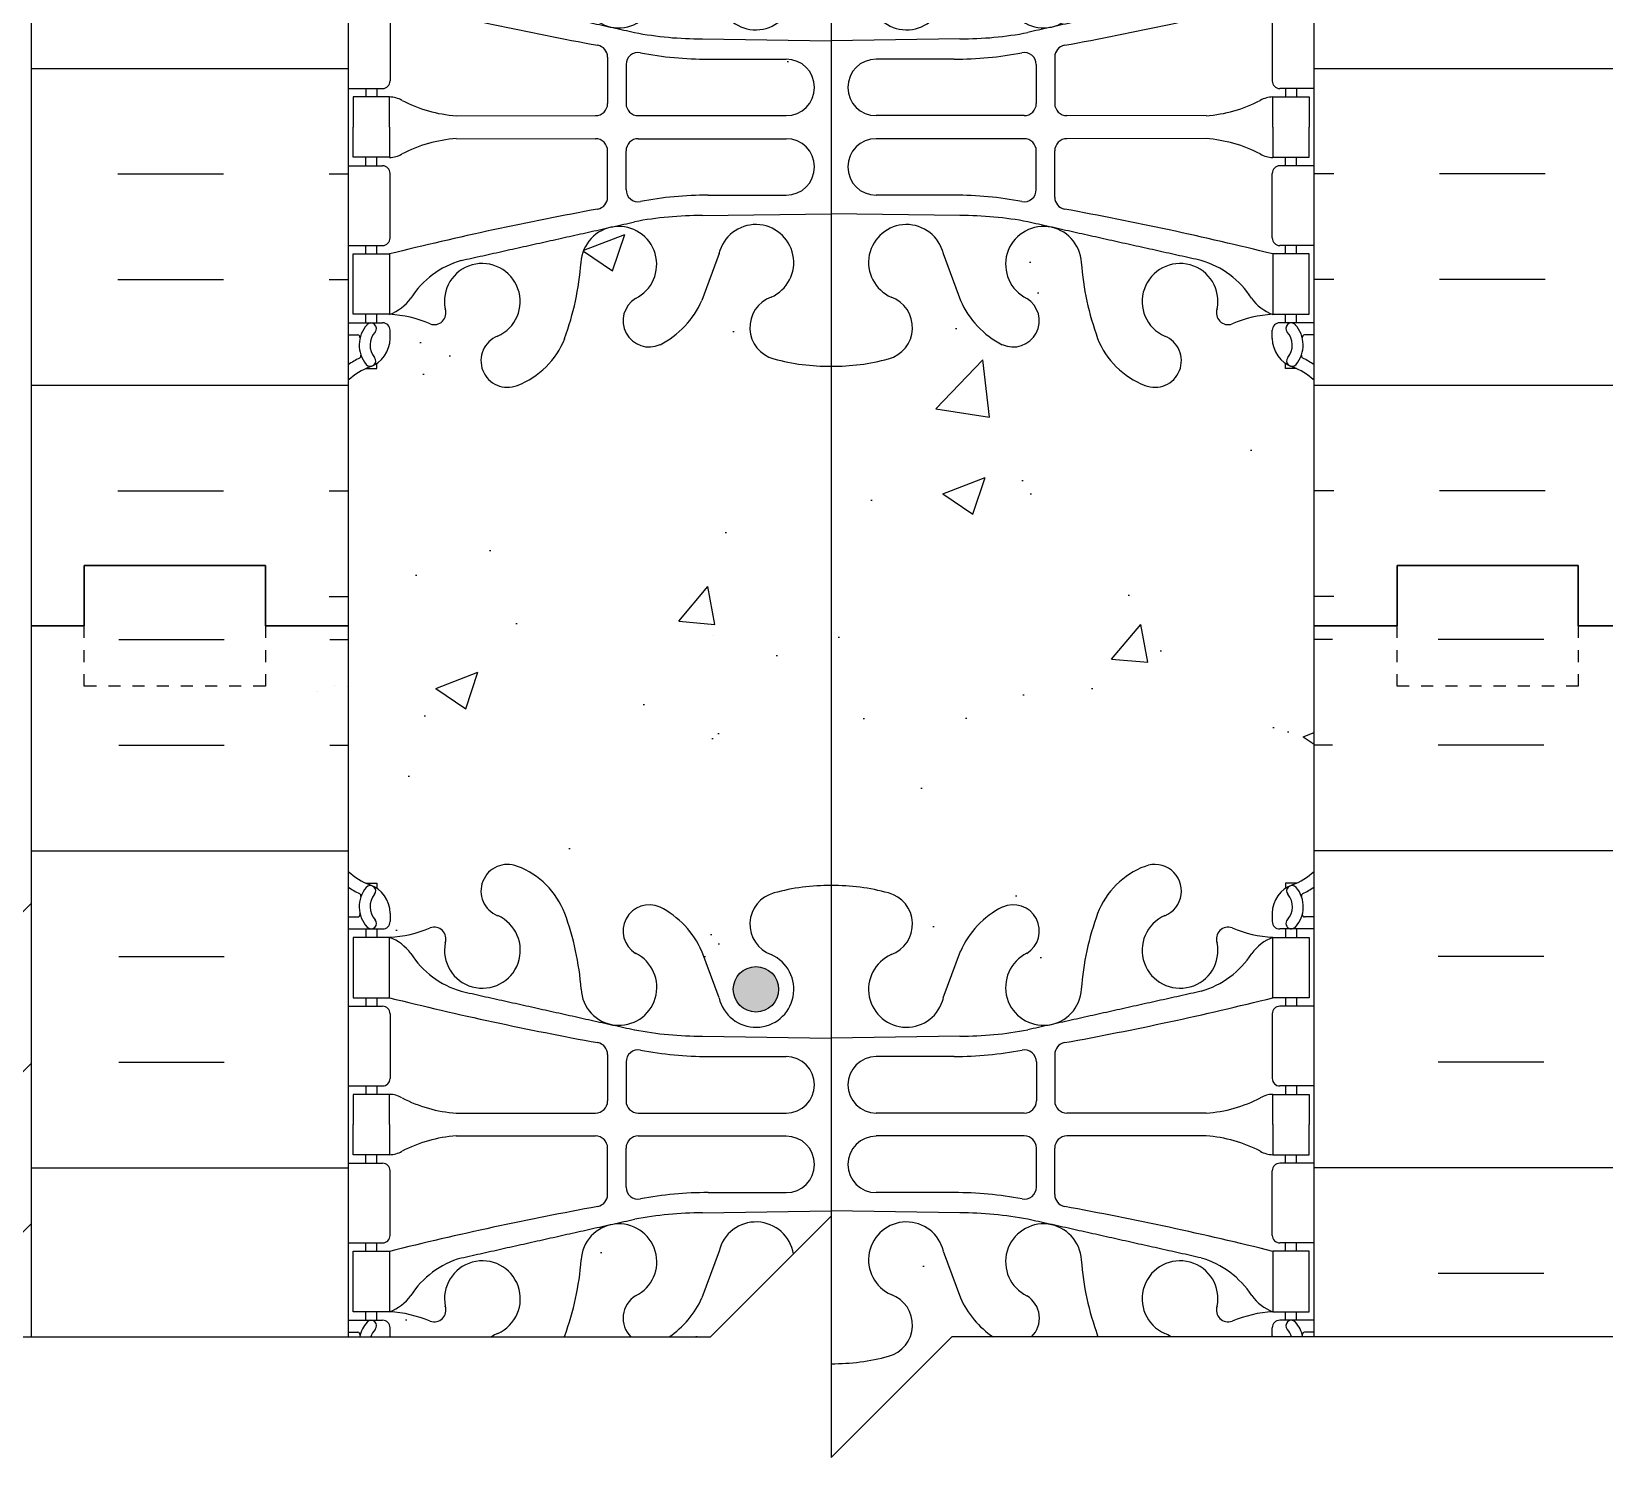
# Model space of a CAD drawing. Header units: inches. Extents: x 170.8 to 224.9, y 117.9 to 187.9.
# Drawn here: x 190.75 to 203.78, y 135.03 to 146.84 of the extents above; entities that cross this region are included whole.
import ezdxf

# ---------------------------------------------------------------- set-up
doc = ezdxf.new("R2010")
doc.units = ezdxf.units.IN
doc.header["$LTSCALE"] = 0.5
doc.header["$MEASUREMENT"] = 0
doc.linetypes.add('DASHED2', pattern=[0.375, 0.25, -0.125])
for name, color, linetype in [('HATCH', 12, 'Continuous'), ('line25', 2, 'Continuous'), ('LINE3', 3, 'Continuous'), ('LINE50', 5, 'Continuous'), ('LINE9', 9, 'Continuous'), ('TBK_LINE65', 3, 'Continuous'), ('Web_Edge', 9, 'Continuous')]:
    doc.layers.add(name, color=color, linetype=linetype)

# ---------------------------------------------------------------- blocks, each defined once
blk = doc.blocks.new('8 web')
at = {"layer": 'Web_Edge'}
for p, q in [((-3.854, 6.868), (-3.764, 6.868)), ((-3.764, 6.868), (-3.764, 6.827)), ((3.854, 6.868), (3.764, 6.868)), ((3.764, 6.868), (3.764, 6.827)), ((-4, 6.589), (-3.922, 6.589)), ((-3.654, 6.619), (-3.654, 6.552)), ((3.654, 6.619), (3.654, 6.552)), ((4, 6.589), (3.922, 6.589)), ((-4, 6.489), (-3.716, 6.489)), ((-3.854, 6.489), (-3.854, 6.419)), ((-3.764, 6.489), (-3.764, 6.419)), ((4, 6.489), (3.716, 6.489)), ((3.764, 6.489), (3.764, 6.419)), ((3.854, 6.489), (3.854, 6.419)), ((-0.929, 5.917), (-1.071, 6.304)), ((0.929, 5.917), (1.071, 6.304)), ((-3.854, 5.919), (-3.854, 5.849)), ((-3.764, 5.919), (-3.764, 5.849)), ((3.764, 5.919), (3.764, 5.849)), ((3.854, 5.919), (3.854, 5.849)), ((-4, 5.849), (-3.716, 5.849)), ((-3.654, 5.787), (-3.654, 5.252)), ((3.654, 5.787), (3.654, 5.252)), ((4, 5.849), (3.716, 5.849)), ((-1.067, 5.601), (0, 5.586)), ((1.067, 5.601), (0, 5.586)), ((-1.852, 5.45), (-1.852, 5.065)), ((-1.699, 5.387), (-1.699, 5.065)), ((-1.019, 5.433), (-0.372, 5.433)), ((1.019, 5.433), (0.372, 5.433)), ((1.699, 5.387), (1.699, 5.065)), ((1.852, 5.45), (1.852, 5.065)), ((-4, 5.189), (-3.716, 5.189)), ((-3.854, 5.189), (-3.854, 5.119)), ((-3.764, 5.189), (-3.764, 5.119)), ((4, 5.189), (3.716, 5.189)), ((3.764, 5.189), (3.764, 5.119)), ((3.854, 5.189), (3.854, 5.119)), ((-3.106, 4.964), (-1.952, 4.965)), ((-1.599, 4.965), (-0.372, 4.965)), ((1.599, 4.965), (0.372, 4.965)), ((3.106, 4.964), (1.952, 4.965)), ((-3.106, 4.775), (-1.952, 4.774)), ((-1.599, 4.774), (-0.372, 4.774)), ((1.599, 4.774), (0.372, 4.774)), ((3.106, 4.775), (1.952, 4.774)), ((-3.854, 4.549), (-3.854, 4.619)), ((-3.764, 4.549), (-3.764, 4.619)), ((-1.852, 4.289), (-1.852, 4.674)), ((-1.699, 4.351), (-1.699, 4.674)), ((1.699, 4.351), (1.699, 4.674)), ((1.852, 4.289), (1.852, 4.674)), ((3.764, 4.549), (3.764, 4.619)), ((3.854, 4.549), (3.854, 4.619)), ((-4, 4.549), (-3.716, 4.549)), ((-3.654, 3.952), (-3.654, 4.487)), ((3.654, 3.952), (3.654, 4.487)), ((4, 4.549), (3.716, 4.549)), ((-1.019, 4.305), (-0.372, 4.305)), ((1.019, 4.305), (0.372, 4.305)), ((-1.067, 4.138), (0, 4.153)), ((1.067, 4.138), (0, 4.153)), ((-4, 3.889), (-3.716, 3.889)), ((-3.854, 3.819), (-3.854, 3.889)), ((-3.764, 3.819), (-3.764, 3.889)), ((-0.929, 3.822), (-1.071, 3.435)), ((0.929, 3.822), (1.071, 3.435)), ((4, 3.889), (3.716, 3.889)), ((3.764, 3.819), (3.764, 3.889)), ((3.854, 3.819), (3.854, 3.889)), ((-3.854, 3.249), (-3.854, 3.319)), ((-3.764, 3.249), (-3.764, 3.319)), ((3.764, 3.249), (3.764, 3.319)), ((3.854, 3.249), (3.854, 3.319)), ((-4, 3.249), (-3.716, 3.249)), ((-4, 3.149), (-3.922, 3.149)), ((-3.654, 3.119), (-3.654, 3.187)), ((3.654, 3.119), (3.654, 3.187)), ((4, 3.249), (3.716, 3.249)), ((4, 3.149), (3.922, 3.149)), ((-3.854, 2.871), (-3.764, 2.871)), ((-3.764, 2.871), (-3.764, 2.912)), ((3.764, 2.871), (3.764, 2.912)), ((3.854, 2.871), (3.764, 2.871)), ((-3.854, -2.871), (-3.764, -2.871)), ((-3.764, -2.871), (-3.764, -2.912)), ((3.854, -2.871), (3.764, -2.871)), ((3.764, -2.871), (3.764, -2.912)), ((-3.654, -3.119), (-3.654, -3.187)), ((3.654, -3.119), (3.654, -3.187)), ((-4, -3.149), (-3.922, -3.149)), ((-4, -3.249), (-3.716, -3.249)), ((-3.854, -3.249), (-3.854, -3.319)), ((-3.764, -3.249), (-3.764, -3.319)), ((4, -3.249), (3.716, -3.249)), ((3.764, -3.249), (3.764, -3.319)), ((3.854, -3.249), (3.854, -3.319)), ((4, -3.149), (3.922, -3.149)), ((-0.929, -3.822), (-1.071, -3.435)), ((0.929, -3.822), (1.071, -3.435)), ((-4, -3.889), (-3.716, -3.889)), ((-3.854, -3.819), (-3.854, -3.889)), ((-3.764, -3.819), (-3.764, -3.889)), ((4, -3.889), (3.716, -3.889)), ((3.764, -3.819), (3.764, -3.889)), ((3.854, -3.819), (3.854, -3.889)), ((-3.654, -3.952), (-3.654, -4.487)), ((3.654, -3.952), (3.654, -4.487)), ((-1.067, -4.138), (0, -4.153)), ((1.067, -4.138), (0, -4.153)), ((-1.852, -4.289), (-1.852, -4.674)), ((1.852, -4.289), (1.852, -4.674)), ((-1.699, -4.351), (-1.699, -4.674)), ((-1.019, -4.305), (-0.372, -4.305)), ((1.019, -4.305), (0.372, -4.305)), ((1.699, -4.351), (1.699, -4.674)), ((-4, -4.549), (-3.716, -4.549)), ((-3.854, -4.549), (-3.854, -4.619)), ((-3.764, -4.549), (-3.764, -4.619)), ((4, -4.549), (3.716, -4.549)), ((3.764, -4.549), (3.764, -4.619)), ((3.854, -4.549), (3.854, -4.619)), ((-3.106, -4.775), (-1.952, -4.774)), ((-1.599, -4.774), (-0.372, -4.774)), ((1.599, -4.774), (0.372, -4.774)), ((3.106, -4.775), (1.952, -4.774)), ((-3.106, -4.964), (-1.952, -4.965)), ((-1.852, -5.45), (-1.852, -5.065)), ((-1.699, -5.387), (-1.699, -5.065)), ((-1.599, -4.965), (-0.372, -4.965)), ((1.599, -4.965), (0.372, -4.965)), ((1.699, -5.387), (1.699, -5.065)), ((1.852, -5.45), (1.852, -5.065)), ((3.106, -4.964), (1.952, -4.965)), ((-4, -5.189), (-3.716, -5.189)), ((-3.854, -5.189), (-3.854, -5.119)), ((-3.764, -5.189), (-3.764, -5.119)), ((4, -5.189), (3.716, -5.189)), ((3.764, -5.189), (3.764, -5.119)), ((3.854, -5.189), (3.854, -5.119)), ((-3.654, -5.787), (-3.654, -5.252)), ((3.654, -5.787), (3.654, -5.252)), ((-1.019, -5.433), (-0.372, -5.433)), ((1.019, -5.433), (0.372, -5.433)), ((-1.067, -5.601), (0, -5.586)), ((1.067, -5.601), (0, -5.586)), ((-4, -5.849), (-3.716, -5.849)), ((-3.854, -5.919), (-3.854, -5.849)), ((-3.764, -5.919), (-3.764, -5.849)), ((4, -5.849), (3.716, -5.849)), ((3.764, -5.919), (3.764, -5.849)), ((3.854, -5.919), (3.854, -5.849)), ((-0.929, -5.917), (-1.071, -6.304)), ((0.929, -5.917), (1.071, -6.304)), ((-4, -6.489), (-3.716, -6.489)), ((-3.854, -6.489), (-3.854, -6.419)), ((-3.764, -6.489), (-3.764, -6.419)), ((4, -6.489), (3.716, -6.489)), ((3.764, -6.489), (3.764, -6.419)), ((3.854, -6.489), (3.854, -6.419)), ((-4, -6.589), (-3.922, -6.589)), ((-3.654, -6.619), (-3.654, -6.552)), ((3.654, -6.619), (3.654, -6.552)), ((4, -6.589), (3.922, -6.589)), ((-3.854, -6.868), (-3.764, -6.868)), ((-3.764, -6.868), (-3.764, -6.827)), ((3.764, -6.868), (3.764, -6.827)), ((3.854, -6.868), (3.764, -6.868))]:
    blk.add_line(p, q, dxfattribs=at)
for points in [[(-3.959, 5.919), (-3.659, 5.919), (-3.659, 6.419), (-3.959, 6.419)], [(3.959, 5.919), (3.659, 5.919), (3.659, 6.419), (3.959, 6.419)], [(-3.959, 3.819), (-3.659, 3.819), (-3.659, 3.319), (-3.959, 3.319)], [(3.959, 3.819), (3.659, 3.819), (3.659, 3.319), (3.959, 3.319)], [(-3.959, -3.819), (-3.659, -3.819), (-3.659, -3.319), (-3.959, -3.319)], [(3.959, -3.819), (3.659, -3.819), (3.659, -3.319), (3.959, -3.319)], [(-3.959, -5.919), (-3.659, -5.919), (-3.659, -6.419), (-3.959, -6.419)], [(3.959, -5.919), (3.659, -5.919), (3.659, -6.419), (3.959, -6.419)]]:
    blk.add_lwpolyline(points, close=True, dxfattribs=at)
for points in [[(-3.659, 4.869), (-3.659, 5.119), (-3.959, 5.119), (-3.959, 4.869)], [(3.659, 4.869), (3.659, 5.119), (3.959, 5.119), (3.959, 4.869)], [(-3.659, 4.869), (-3.659, 4.619), (-3.959, 4.619), (-3.959, 4.869)], [(3.659, 4.869), (3.659, 4.619), (3.959, 4.619), (3.959, 4.869)], [(-3.659, -4.869), (-3.659, -4.619), (-3.959, -4.619), (-3.959, -4.869)], [(3.659, -4.869), (3.659, -4.619), (3.959, -4.619), (3.959, -4.869)], [(-3.659, -4.869), (-3.659, -5.119), (-3.959, -5.119), (-3.959, -4.869)], [(3.659, -4.869), (3.659, -5.119), (3.959, -5.119), (3.959, -4.869)]]:
    blk.add_lwpolyline(points, dxfattribs=at)
for centre, radius, start, end in [((-3.654, 7.327), 0.5, 226.2109, 250.5288), ((-2.681, 6.804), 0.22, 68.1963, 248.1963), ((-2.839, 6.375), 0.677, 21.1239, 69.3197), ((2.839, 6.375), 0.677, 110.6803, 158.8761), ((2.681, 6.804), 0.22, 291.8037, 111.8037), ((3.654, 7.327), 0.5, 289.4712, 313.7891), ((-3.654, 7.327), 0.6, 234.7832, 245.0748), ((-3.66, 6.674), 0.25, 140.1145, 222.4609), ((-3.916, 6.764), 0.021, 343.464, 63.9957), ((-3.818, 6.805), 0.045, 321.448, 139.1879), ((-3.904, 6.619), 0.25, 0, 70.5288), ((-3.66, 6.674), 0.16, 140.0001, 222.4609), ((-0.406, 6.529), 0.268, 104.7892, 250.0338), ((-0.012, 5.096), 1.754, 89.6229, 105.2918), ((0.012, 5.096), 1.754, 74.7082, 90.3771), ((0.406, 6.529), 0.268, 289.9662, 75.2108), ((3.904, 6.619), 0.25, 109.4712, 180), ((3.818, 6.805), 0.045, 40.8121, 218.552), ((3.66, 6.674), 0.16, 317.5391, 39.9999), ((3.66, 6.674), 0.25, 317.5391, 39.8855), ((3.916, 6.764), 0.021, 116.0043, 196.536), ((3.654, 7.327), 0.6, 294.9252, 305.2168), ((-1.507, 6.473), 0.217, 65.5264, 238.537), ((-1.758, 6.003), 0.75, 23.6938, 62.9705), ((1.758, 6.003), 0.75, 117.0295, 156.3062), ((1.507, 6.473), 0.217, 301.463, 114.4736), ((-3.922, 6.609), 0.0196, 269.4032, 15.4901), ((-3.812, 6.536), 0.045, 222.4609, 42.4609), ((-3.716, 6.552), 0.0625, 270, 0), ((-2.89, 6.313), 0.314, 168.5886, 66.1916), ((-4.43, 5.81), 2.365, 4.3895, 20.0015), ((4.43, 5.81), 2.365, 159.9985, 175.6105), ((2.89, 6.313), 0.314, 113.8084, 11.4114), ((3.716, 6.552), 0.0625, 180, 270), ((3.812, 6.536), 0.045, 137.5391, 317.5391), ((3.922, 6.609), 0.0196, 164.5099, 270.5968), ((-3.714, 7.415), 0.997, 273.1538, 293.1467), ((-3.781, 6.077), 0.364, 34.9775, 70.3387), ((-3.288, 6.408), 0.0968, 340.1551, 110.4331), ((3.288, 6.408), 0.0968, 69.5669, 199.8449), ((3.714, 7.415), 0.997, 246.8533, 266.8462), ((3.781, 6.077), 0.364, 109.6613, 145.0225), ((-2.858, 6.688), 0.743, 212.7919, 253.8107), ((-1.759, 6.006), 0.314, 182.7357, 63.9348), ((-0.624, 5.99), 0.314, 193.4146, 66.1916), ((0.624, 5.99), 0.314, 113.8084, 346.5854), ((1.759, 6.006), 0.314, 116.0652, 357.2643), ((2.858, 6.688), 0.743, 286.1893, 327.2081), ((3.15, 33.34), 28.253, 256.0552, 259.6343), ((-3.15, 33.34), 28.253, 280.3657, 283.9448), ((-3.716, 5.787), 0.0625, 0, 90), ((3.716, 5.787), 0.0625, 90, 180), ((-1.072, 8.585), 2.984, 259.2546, 270.0995), ((1.072, 8.585), 2.984, 269.9005, 280.7454), ((-1.952, 5.45), 0.1, 360, 79.6343), ((-1.599, 5.387), 0.1, 79.2546, 180), ((-1.024, 8.417), 2.984, 259.2546, 270.0995), ((1.024, 8.417), 2.984, 269.9005, 280.7454), ((1.599, 5.387), 0.1, 0, 100.7454), ((1.952, 5.45), 0.1, 100.3657, 180), ((-0.372, 5.199), 0.234, 270, 90), ((0.372, 5.199), 0.234, 90, 270), ((-3.716, 5.252), 0.0625, 270, 0), ((3.716, 5.252), 0.0625, 180, 270), ((-3.663, 4.901), 0.219, 60.4937, 88.92), ((-3.021, 6.121), 1.16, 242.5844, 265.8032), ((3.021, 6.121), 1.16, 274.1968, 297.4156), ((3.663, 4.901), 0.219, 91.08, 119.5063), ((-1.952, 5.065), 0.1, 270.0388, 360), ((-1.599, 5.065), 0.1, 180, 270), ((1.599, 5.065), 0.1, 270, 0), ((1.952, 5.065), 0.1, 180, 269.9612), ((-3.021, 3.618), 1.16, 94.1968, 117.4156), ((-1.952, 4.674), 0.1, 0, 89.9612), ((-1.599, 4.674), 0.1, 90, 180), ((-0.372, 4.54), 0.234, 270, 90), ((0.372, 4.54), 0.234, 90, 270), ((1.599, 4.674), 0.1, 0, 90), ((1.952, 4.674), 0.1, 90.0388, 180), ((3.021, 3.618), 1.16, 62.5844, 85.8032), ((-3.663, 4.838), 0.219, 271.08, 299.5063), ((3.663, 4.838), 0.219, 240.4937, 268.92), ((-3.716, 4.487), 0.0625, 0, 90), ((3.716, 4.487), 0.0625, 90, 180), ((-1.599, 4.351), 0.1, 180, 280.7454), ((-1.024, 1.322), 2.984, 89.9005, 100.7454), ((1.024, 1.322), 2.984, 79.2546, 90.0995), ((1.599, 4.351), 0.1, 259.2546, 0), ((3.15, -23.601), 28.253, 100.3657, 103.9448), ((-1.952, 4.289), 0.1, 280.3657, 0), ((1.952, 4.289), 0.1, 180, 259.6343), ((-3.15, -23.601), 28.253, 76.0552, 79.6343), ((-1.759, 3.733), 0.314, 296.0652, 177.2643), ((-1.072, 1.154), 2.984, 89.9005, 100.7454), ((-0.624, 3.749), 0.314, 293.8084, 166.5854), ((0.624, 3.749), 0.314, 13.4146, 246.1916), ((1.072, 1.154), 2.984, 79.2546, 90.0995), ((1.759, 3.733), 0.314, 2.7357, 243.9348), ((-3.716, 3.952), 0.0625, 270, 0), ((3.716, 3.952), 0.0625, 180, 270), ((-2.858, 3.051), 0.743, 106.1893, 147.2081), ((-2.89, 3.426), 0.314, 293.8084, 191.4114), ((-4.43, 3.929), 2.365, 339.9985, 355.6105), ((4.43, 3.929), 2.365, 184.3895, 200.0015), ((2.89, 3.426), 0.314, 348.5886, 246.1916), ((2.858, 3.051), 0.743, 32.7919, 73.8107), ((-3.781, 3.662), 0.364, 289.6613, 325.0225), ((-1.507, 3.266), 0.217, 121.463, 294.4736), ((-1.758, 3.736), 0.75, 297.0295, 336.3062), ((-0.406, 3.21), 0.268, 109.9662, 255.2108), ((0.406, 3.21), 0.268, 284.7892, 70.0338), ((1.758, 3.736), 0.75, 203.6938, 242.9705), ((1.507, 3.266), 0.217, 245.5264, 58.537), ((3.781, 3.662), 0.364, 214.9775, 250.3387), ((-3.714, 2.324), 0.997, 66.8533, 86.8462), ((-3.288, 3.331), 0.0968, 249.5669, 19.8449), ((3.288, 3.331), 0.0968, 160.1551, 290.4331), ((3.714, 2.324), 0.997, 93.1538, 113.1467), ((-3.922, 3.13), 0.0196, 344.5099, 90.5968), ((-3.66, 3.065), 0.25, 137.5391, 219.8855), ((-3.812, 3.203), 0.045, 317.5391, 137.5391), ((-3.66, 3.065), 0.16, 137.5391, 219.9999), ((-3.716, 3.187), 0.0625, 360, 90), ((-2.681, 2.935), 0.22, 111.8037, 291.8037), ((2.681, 2.935), 0.22, 248.1963, 68.1963), ((3.716, 3.187), 0.0625, 90, 180), ((3.812, 3.203), 0.045, 42.4609, 222.4609), ((3.66, 3.065), 0.16, 320.0001, 42.4609), ((3.66, 3.065), 0.25, 320.1145, 42.4609), ((3.922, 3.13), 0.0196, 89.4032, 195.4901), ((-3.904, 3.119), 0.25, 289.4712, 360), ((-2.839, 3.364), 0.677, 290.6803, 338.8761), ((2.839, 3.364), 0.677, 201.1239, 249.3197), ((3.904, 3.119), 0.25, 180, 250.5288), ((-3.654, 2.412), 0.6, 114.9252, 125.2168), ((-3.654, 2.412), 0.5, 109.4712, 133.7891), ((-3.916, 2.975), 0.021, 296.0043, 16.536), ((-3.818, 2.934), 0.045, 220.8121, 38.552), ((-0.012, 4.643), 1.754, 254.7082, 270.3771), ((0.012, 4.643), 1.754, 269.6229, 285.2918), ((3.818, 2.934), 0.045, 141.448, 319.1879), ((3.654, 2.412), 0.5, 46.2109, 70.5288), ((3.916, 2.975), 0.021, 163.464, 243.9957), ((3.654, 2.412), 0.6, 54.7832, 65.0748), ((-2.681, -2.935), 0.22, 68.1963, 248.1963), ((-2.839, -3.364), 0.677, 21.1239, 69.3197), ((2.839, -3.364), 0.677, 110.6803, 158.8761), ((2.681, -2.935), 0.22, 291.8037, 111.8037), ((-3.654, -2.412), 0.5, 226.2109, 250.5288), ((3.654, -2.412), 0.5, 289.4712, 313.7891), ((-3.654, -2.412), 0.6, 234.7832, 245.0748), ((-3.66, -3.065), 0.25, 140.1145, 222.4609), ((-3.916, -2.975), 0.021, 343.464, 63.9957), ((-3.818, -2.934), 0.045, 321.448, 139.1879), ((-3.904, -3.119), 0.25, 0, 70.5288), ((-3.66, -3.065), 0.16, 140.0001, 222.4609), ((-0.406, -3.21), 0.268, 104.7892, 250.0338), ((-0.012, -4.643), 1.754, 89.6229, 105.2918), ((0.012, -4.643), 1.754, 74.7082, 90.3771), ((0.406, -3.21), 0.268, 289.9662, 75.2108), ((3.904, -3.119), 0.25, 109.4712, 180), ((3.818, -2.934), 0.045, 40.8121, 218.552), ((3.66, -3.065), 0.16, 317.5391, 39.9999), ((3.66, -3.065), 0.25, 317.5391, 39.8855), ((3.916, -2.975), 0.021, 116.0043, 196.536), ((3.654, -2.412), 0.6, 294.9252, 305.2168), ((-3.922, -3.13), 0.0196, 269.4032, 15.4901), ((-4.43, -3.929), 2.365, 4.3895, 20.0015), ((-1.507, -3.266), 0.217, 65.5264, 238.537), ((-1.758, -3.736), 0.75, 23.6938, 62.9705), ((1.758, -3.736), 0.75, 117.0295, 156.3062), ((1.507, -3.266), 0.217, 301.463, 114.4736), ((4.43, -3.929), 2.365, 159.9985, 175.6105), ((3.922, -3.13), 0.0196, 164.5099, 270.5968), ((-3.812, -3.203), 0.045, 222.4609, 42.4609), ((-3.716, -3.187), 0.0625, 270, 0), ((-3.714, -2.324), 0.997, 273.1538, 293.1467), ((-3.288, -3.331), 0.0968, 340.1551, 110.4331), ((-2.89, -3.426), 0.314, 168.5886, 66.1916), ((2.89, -3.426), 0.314, 113.8084, 11.4114), ((3.288, -3.331), 0.0968, 69.5669, 199.8449), ((3.714, -2.324), 0.997, 246.8533, 266.8462), ((3.716, -3.187), 0.0625, 180, 270), ((3.812, -3.203), 0.045, 137.5391, 317.5391), ((-3.781, -3.662), 0.364, 34.9775, 70.3387), ((3.781, -3.662), 0.364, 109.6613, 145.0225), ((-2.858, -3.051), 0.743, 212.7919, 253.8107), ((-1.759, -3.733), 0.314, 182.7357, 63.9348), ((-0.624, -3.749), 0.314, 193.4146, 66.1916), ((0.624, -3.749), 0.314, 113.8084, 346.5854), ((1.759, -3.733), 0.314, 116.0652, 357.2643), ((2.858, -3.051), 0.743, 286.1893, 327.2081), ((-3.716, -3.952), 0.0625, 0, 90), ((3.15, 23.601), 28.253, 256.0552, 259.6343), ((-3.15, 23.601), 28.253, 280.3657, 283.9448), ((3.716, -3.952), 0.0625, 90, 180), ((-1.072, -1.154), 2.984, 259.2546, 270.0995), ((1.072, -1.154), 2.984, 269.9005, 280.7454), ((-1.952, -4.289), 0.1, 360, 79.6343), ((-1.599, -4.351), 0.1, 79.2546, 180), ((-1.024, -1.322), 2.984, 259.2546, 270.0995), ((1.024, -1.322), 2.984, 269.9005, 280.7454), ((1.599, -4.351), 0.1, 0, 100.7454), ((1.952, -4.289), 0.1, 100.3657, 180), ((-0.372, -4.54), 0.234, 270, 90), ((0.372, -4.54), 0.234, 90, 270), ((-3.716, -4.487), 0.0625, 270, 0), ((3.716, -4.487), 0.0625, 180, 270), ((-3.663, -4.838), 0.219, 60.4937, 88.92), ((-3.021, -3.618), 1.16, 242.5844, 265.8032), ((-1.952, -4.674), 0.1, 270.0388, 360), ((-1.599, -4.674), 0.1, 180, 270), ((1.599, -4.674), 0.1, 270, 0), ((1.952, -4.674), 0.1, 180, 269.9612), ((3.021, -3.618), 1.16, 274.1968, 297.4156), ((3.663, -4.838), 0.219, 91.08, 119.5063), ((-3.021, -6.121), 1.16, 94.1968, 117.4156), ((-1.952, -5.065), 0.1, 0, 89.9612), ((-1.599, -5.065), 0.1, 90, 180), ((-0.372, -5.199), 0.234, 270, 90), ((0.372, -5.199), 0.234, 90, 270), ((1.599, -5.065), 0.1, 0, 90), ((1.952, -5.065), 0.1, 90.0388, 180), ((3.021, -6.121), 1.16, 62.5844, 85.8032), ((-3.716, -5.252), 0.0625, 0, 90), ((-3.663, -4.901), 0.219, 271.08, 299.5063), ((3.663, -4.901), 0.219, 240.4937, 268.92), ((3.716, -5.252), 0.0625, 90, 180), ((-1.952, -5.45), 0.1, 280.3657, 0), ((-1.599, -5.387), 0.1, 180, 280.7454), ((-1.024, -8.417), 2.984, 89.9005, 100.7454), ((1.024, -8.417), 2.984, 79.2546, 90.0995), ((1.599, -5.387), 0.1, 259.2546, 0), ((1.952, -5.45), 0.1, 180, 259.6343), ((3.15, -33.34), 28.253, 100.3657, 103.9448), ((-1.072, -8.585), 2.984, 89.9005, 100.7454), ((1.072, -8.585), 2.984, 79.2546, 90.0995), ((-3.15, -33.34), 28.253, 76.0552, 79.6343), ((-1.759, -6.006), 0.314, 296.0652, 177.2643), ((-0.624, -5.99), 0.314, 293.8084, 166.5854), ((0.624, -5.99), 0.314, 13.4146, 246.1916), ((1.759, -6.006), 0.314, 2.7357, 243.9348), ((-3.716, -5.787), 0.0625, 270, 0), ((3.716, -5.787), 0.0625, 180, 270), ((-2.858, -6.688), 0.743, 106.1893, 147.2081), ((-4.43, -5.81), 2.365, 339.9985, 355.6105), ((4.43, -5.81), 2.365, 184.3895, 200.0015), ((2.858, -6.688), 0.743, 32.7919, 73.8107), ((-2.89, -6.313), 0.314, 293.8084, 191.4114), ((2.89, -6.313), 0.314, 348.5886, 246.1916), ((-3.781, -6.077), 0.364, 289.6613, 325.0225), ((-3.288, -6.408), 0.0968, 249.5669, 19.8449), ((-1.507, -6.473), 0.217, 121.463, 294.4736), ((-1.758, -6.003), 0.75, 297.0295, 336.3062), ((-0.406, -6.529), 0.268, 109.9662, 255.2108), ((0.406, -6.529), 0.268, 284.7892, 70.0338), ((1.758, -6.003), 0.75, 203.6938, 242.9705), ((1.507, -6.473), 0.217, 245.5264, 58.537), ((3.288, -6.408), 0.0968, 160.1551, 290.4331), ((3.781, -6.077), 0.364, 214.9775, 250.3387), ((-3.66, -6.674), 0.25, 137.5391, 219.8855), ((-3.812, -6.536), 0.045, 317.5391, 137.5391), ((-3.716, -6.552), 0.0625, 360, 90), ((-3.714, -7.415), 0.997, 66.8533, 86.8462), ((3.714, -7.415), 0.997, 93.1538, 113.1467), ((3.716, -6.552), 0.0625, 90, 180), ((3.812, -6.536), 0.045, 42.4609, 222.4609), ((3.66, -6.674), 0.25, 320.1145, 42.4609), ((-3.922, -6.609), 0.0196, 344.5099, 90.5968), ((-3.904, -6.619), 0.25, 289.4712, 360), ((-3.66, -6.674), 0.16, 137.5391, 219.9999), ((-2.681, -6.804), 0.22, 111.8037, 291.8037), ((-2.839, -6.375), 0.677, 290.6803, 338.8761), ((2.839, -6.375), 0.677, 201.1239, 249.3197), ((2.681, -6.804), 0.22, 248.1963, 68.1963), ((3.904, -6.619), 0.25, 180, 250.5288), ((3.66, -6.674), 0.16, 320.0001, 42.4609), ((3.922, -6.609), 0.0196, 89.4032, 195.4901), ((-3.916, -6.764), 0.021, 296.0043, 16.536), ((3.916, -6.764), 0.021, 163.464, 243.9957), ((-3.654, -7.327), 0.6, 114.9252, 125.2168), ((-3.654, -7.327), 0.5, 109.4712, 133.7891), ((-3.818, -6.805), 0.045, 220.8121, 38.552), ((-0.012, -5.096), 1.754, 254.7082, 270.3771), ((0.012, -5.096), 1.754, 269.6229, 285.2918), ((3.818, -6.805), 0.045, 141.448, 319.1879), ((3.654, -7.327), 0.5, 46.2109, 70.5288), ((3.654, -7.327), 0.6, 54.7832, 65.0748)]:
    blk.add_arc(centre, radius, start, end, dxfattribs=at)
for points in [[(-3.066, 5.974), (-1.628, 5.654)], [(3.066, 5.974), (1.628, 5.654)], [(-3.066, 3.765), (-1.628, 4.085)], [(3.066, 3.765), (1.628, 4.085)], [(-3.066, -3.765), (-1.628, -4.085)], [(3.066, -3.765), (1.628, -4.085)], [(-3.066, -5.974), (-1.628, -5.654)], [(3.066, -5.974), (1.628, -5.654)]]:
    blk.add_open_spline(points, degree=1, dxfattribs=at)

msp = doc.modelspace()

# ---------------------------------------------------------------- hatches: boundary and pattern name
at = {"layer": 'HATCH'}
h = msp.add_hatch(dxfattribs=at)
h.set_pattern_fill('INSUL', color=256, scale=7, style=0)
h.set_pattern_definition([(0, (-2732.7902, -255.091), (0, 2.625), []), (0, (-2732.7902, -254.216), (0, 2.625), [0.875, -0.875]), (0, (-2732.7902, -253.341), (0, 2.625), [0.875, -0.875])])
h.paths.add_polyline_path([(190.746, 141.918), (191.184, 141.918), (191.184, 142.418), (192.684, 142.418), (192.684, 141.918), (193.371, 141.918), (193.371, 159.918), (192.684, 159.918), (192.684, 160.418), (191.184, 160.418), (191.184, 159.918), (190.746, 159.918)])
h = msp.add_hatch(dxfattribs=at)
h.set_pattern_fill('INSUL', color=256, scale=7, style=0)
h.set_pattern_definition([(180, (3127.533, -255.091), (0, 2.625), []), (180, (3127.533, -254.216), (0, 2.625), [0.875, -0.875]), (180, (3127.533, -253.341), (0, 2.625), [0.875, -0.875])])
h.paths.add_polyline_path([(203.996, 141.918), (203.559, 141.918), (203.559, 142.418), (202.059, 142.418), (202.059, 141.918), (201.371, 141.918), (201.371, 159.918), (202.059, 159.918), (202.059, 160.418), (203.559, 160.418), (203.559, 159.918), (203.996, 159.918)])
h = msp.add_hatch(dxfattribs=at)
h.set_pattern_fill('AR-CONC', color=256, scale=0.5, style=0)
h.set_pattern_definition([(50, (67.1938, 13.004), (3.5863, -0.31376), [0.375, -4.125]), (355, (67.1938, 13.004), (-0.69376, 3.76096), [0.3, -3.3]), (100.4514, (67.4926, 12.978), (2.89255, 3.4472), [0.3187, -3.50571]), (46.1842, (67.194, 14.004), (5.3362, -0.8276), [0.5625, -6.1875]), (96.6356, (67.6385, 13.935), (4.67331, 4.87059), [0.47805, -5.25856]), (351.1842, (67.194, 14.004), (4.67331, 4.8706), [0.45, -4.95]), (21, (67.6938, 13.754), (2.984535, -2.013094), [0.375, -4.125]), (326, (67.6938, 13.754), (1.21658, 3.62575), [0.3, -3.3]), (71.4514, (67.9425, 13.5863), (4.20111, 1.61265), [0.3187, -3.50571]), (37.5, (67.1938, 13.0041), (0.060799, 1.664469), [0, -3.26, 0, -3.35, 0, -3.3125]), (7.5, (67.1938, 13.004), (1.315348, 1.972059), [0, -1.91, 0, -3.185, 0, -1.2625]), (327.5, (66.0788, 13.0041), (2.669112, -0.112774), [0, -1.25, 0, -3.9, 0, -5.175]), (317.5, (65.5788, 13.004), (2.91593, 0.500525), [0, -1.625, 0, -2.59, 0, -3.675])])
h.paths.add_polyline_path([(197.673, 146.826), (196.711, 146.617, 0.897292), (196.76, 146.162), (197.673, 146.162)])
h = msp.add_hatch(dxfattribs=at)
h.set_pattern_fill('AR-CONC', color=256, scale=0.5, style=0)
h.paths.add_polyline_path([(197.36, 144.068, -0.066822), (196.897, 144.13, -0.734872), (196.874, 144.641, 1.612474), (196.443, 145.001), (196.3, 144.614, -0.173075), (195.954, 144.248, -0.940793), (195.751, 144.631, 1.753171), (195.3, 144.927, -0.068226), (195.164, 144.3, -0.21345), (194.772, 143.91, -1), (194.608, 144.319, 2.087231), (194.174, 144.544, -0.669601), (194.042, 144.423, 0.085348), (193.712, 144.499), (193.607, 144.499), (193.607, 144.429), (193.655, 144.429, -0.414214), (193.717, 144.366), (193.717, 144.299, -0.249069), (193.607, 144.092), (193.607, 144.05), (193.517, 144.05, 0.088416), (193.371, 143.953), (193.371, 141.918), (193.371, 139.884, 0.088416), (193.517, 139.787), (193.607, 139.787), (193.607, 139.745, -0.249069), (193.717, 139.538), (193.717, 139.47, -0.414214), (193.655, 139.408), (193.607, 139.408), (193.607, 139.338), (193.712, 139.338, 0.085348), (194.042, 139.413, -0.669601), (194.174, 139.293, 2.087231), (194.608, 139.518, -1), (194.772, 139.926, -0.21345), (195.164, 139.537, -0.068226), (195.3, 138.909, 1.753171), (195.751, 139.206, -0.940793), (195.954, 139.589, -0.173075), (196.3, 139.223), (196.443, 138.836, 1.612474), (196.874, 139.195, -0.734872), (196.897, 139.706, -0.066822), (197.36, 139.768)])
h.paths.add_polyline_path([(196.935, 138.908, -1), (196.56, 138.908, -1)], flags=16)
h = msp.add_hatch(dxfattribs=at)
h.set_pattern_fill('AR-CONC', color=256, scale=0.5, style=0)
h.paths.add_polyline_path([(201.371, 141.918), (201.371, 143.953, 0.088416), (201.225, 144.05), (201.135, 144.05), (201.135, 144.092, -0.249069), (201.025, 144.299), (201.025, 144.366, -0.414214), (201.088, 144.429), (201.135, 144.429), (201.135, 144.499), (201.03, 144.499, 0.085348), (200.701, 144.423, -0.669601), (200.568, 144.544, 2.087231), (200.134, 144.319, -1), (199.971, 143.91, -0.21345), (199.579, 144.3, -0.068226), (199.443, 144.927, 1.753171), (198.992, 144.631, -0.940793), (198.789, 144.248, -0.173075), (198.443, 144.614), (198.3, 145.001, 1.612474), (197.869, 144.641, -0.734872), (197.845, 144.13, -0.068475), (197.371, 144.068, -0.001645), (197.36, 144.068), (197.36, 139.768, -0.001645), (197.371, 139.768, -0.068475), (197.845, 139.706, -0.734872), (197.869, 139.195, 1.612474), (198.3, 138.836), (198.443, 139.223, -0.173075), (198.789, 139.589, -0.940793), (198.992, 139.206, 1.753171), (199.443, 138.909, -0.068226), (199.579, 139.537, -0.21345), (199.971, 139.926, -1), (200.134, 139.518, 2.087231), (200.568, 139.293, -0.669601), (200.701, 139.413, 0.085348), (201.03, 139.338), (201.135, 139.338), (201.135, 139.408), (201.088, 139.408, -0.414214), (201.025, 139.47), (201.025, 139.538, -0.249069), (201.135, 139.745), (201.135, 139.787), (201.225, 139.787, 0.088416), (201.371, 139.884)])
h = msp.add_hatch(dxfattribs=at)
h.set_pattern_fill('AR-CONC', color=256, scale=0.5, style=0)
h.paths.add_polyline_path([(195.3, 136.666, -0.06919), (195.161, 136.03), (195.711, 136.03, -0.486547), (195.751, 136.37, 1.753171)])
h = msp.add_hatch(dxfattribs=at)
h.set_pattern_fill('AR-CONC', color=256, scale=0.5, style=0)
h.paths.add_polyline_path([(197.057, 136.716, 0.821844), (196.443, 136.74), (196.3, 136.353, -0.143622), (196.028, 136.03), (196.371, 136.03)])
h = msp.add_hatch(dxfattribs=at)
h.set_pattern_fill('AR-CONC', color=256, scale=0.5, style=0)
h.paths.add_polyline_path([(198.443, 136.353), (198.3, 136.74, 1.612474), (197.869, 136.38, -0.734872), (197.845, 135.869, -0.068475), (197.371, 135.807), (197.371, 135.03), (198.371, 136.03), (198.714, 136.03, -0.143622)])
h = msp.add_hatch(dxfattribs=at)
h.set_pattern_fill('AR-CONC', color=256, scale=0.5, style=0)
h.paths.add_polyline_path([(194.174, 136.283, -0.669601), (194.042, 136.162, 0.085348), (193.712, 136.238), (193.607, 136.238), (193.607, 136.168), (193.655, 136.168, -0.414214), (193.717, 136.105), (193.717, 136.03), (194.558, 136.03, -0.065033), (194.608, 136.058, 2.087231)])
h = msp.add_hatch(dxfattribs=at)
h.set_pattern_fill('AR-CONC', color=256, scale=0.5, style=0)
h.paths.add_polyline_path([(200.134, 136.058, -0.065033), (200.184, 136.03), (201.025, 136.03), (201.025, 136.105, -0.414214), (201.088, 136.168), (201.135, 136.168), (201.135, 136.238), (201.03, 136.238, 0.085348), (200.701, 136.162, -0.669601), (200.568, 136.283, 2.087231)])
at = {"layer": 'LINE3'}
for points in [[(196.935, 138.908, 1), (196.56, 138.908, 1)], [(196.56, 138.908, 1), (196.935, 138.908, 1)]]:
    msp.add_hatch(color=256, dxfattribs=at).paths.add_polyline_path(points)

# ---------------------------------------------------------------- linework, layer by layer
at = {"layer": 'HATCH'}
for p, q in [((196.278, 141.918), (196.278, 141.918)), ((191.469, 141.805), (192.344, 141.805)), ((193.219, 141.805), (193.371, 141.805)), ((196.399, 141.838), (196.399, 141.838)), ((201.524, 141.805), (201.371, 141.805)), ((203.274, 141.805), (202.399, 141.805)), ((193.254, 141.424), (193.254, 141.424)), ((193.362, 141.417), (193.362, 141.417)), ((193.119, 141.371), (193.119, 141.371)), ((191.469, 140.93), (192.344, 140.93)), ((193.219, 140.93), (193.371, 140.93)), ((201.524, 140.93), (201.371, 140.93)), ((203.274, 140.93), (202.399, 140.93)), ((190.746, 140.055), (193.371, 140.055)), ((203.996, 140.055), (201.371, 140.055)), ((189.283, 138.157), (190.746, 139.621)), ((191.469, 139.18), (192.344, 139.18)), ((203.274, 139.18), (202.399, 139.18)), ((189.946, 137.494), (190.746, 138.295)), ((191.469, 138.305), (192.344, 138.305)), ((203.274, 138.305), (202.399, 138.305)), ((190.746, 137.43), (193.371, 137.43)), ((203.996, 137.43), (201.371, 137.43)), ((190.609, 136.831), (190.746, 136.969)), ((203.274, 136.555), (202.399, 136.555))]:
    msp.add_line(p, q, dxfattribs=at)
at = {"layer": 'line25'}
for p, q in [((193.371, 159.918), (193.371, 141.918)), ((201.371, 141.918), (201.371, 159.918)), ((193.371, 141.918), (193.371, 136.03)), ((201.371, 136.03), (201.371, 141.918))]:
    msp.add_line(p, q, dxfattribs=at)
at = {"layer": 'LINE3'}
msp.add_circle((196.748, 138.908), 0.188, dxfattribs=at)
msp.add_circle((196.748, 138.908), 0.188, dxfattribs=at)
at = {"layer": 'LINE50'}
for p, q in [((190.746, 141.918), (190.746, 159.918)), ((190.746, 136.03), (190.746, 141.918))]:
    msp.add_line(p, q, dxfattribs=at)
for points in [[(193.371, 141.918), (192.684, 141.918), (192.684, 142.418), (191.184, 142.418), (191.184, 141.918), (190.746, 141.918)], [(190.746, 141.918), (191.184, 141.918), (191.184, 142.418), (192.684, 142.418), (192.684, 141.918), (193.371, 141.918)], [(201.371, 141.918), (202.059, 141.918), (202.059, 142.418), (203.559, 142.418), (203.559, 141.918), (203.996, 141.918)], [(203.996, 141.918), (203.559, 141.918), (203.559, 142.418), (202.059, 142.418), (202.059, 141.918), (201.371, 141.918)]]:
    msp.add_lwpolyline(points, dxfattribs=at)
at = {"layer": 'LINE9'}
for p, q in [((196.371, 136.03), (197.371, 137.03)), ((197.371, 137.03), (197.371, 135.03)), ((182.675, 136.03), (196.371, 136.03)), ((197.371, 135.03), (198.371, 136.03)), ((212.067, 136.03), (198.371, 136.03))]:
    msp.add_line(p, q, dxfattribs=at)
at = {"layer": 'LINE9', "linetype": 'DASHED2', "ltscale": 0.15}
for points in [[(192.684, 141.918), (192.684, 141.918), (192.684, 141.418), (191.184, 141.418), (191.184, 141.918), (191.184, 141.918)], [(203.559, 141.918), (203.559, 141.918), (203.559, 141.418), (202.059, 141.418), (202.059, 141.918), (202.059, 141.918)]]:
    msp.add_lwpolyline(points, dxfattribs=at)
at = {"layer": 'TBK_LINE65'}
msp.add_line((197.371, 167.523), (197.371, 137.03), dxfattribs=at)
at = {"layer": 'Web_Edge'}
for p, q in [((193.517, 139.787), (193.607, 139.787)), ((193.607, 139.787), (193.607, 139.745)), ((201.225, 139.787), (201.135, 139.787)), ((201.135, 139.787), (201.135, 139.745)), ((193.371, 139.508), (193.449, 139.508)), ((193.717, 139.538), (193.717, 139.47)), ((201.025, 139.538), (201.025, 139.47)), ((201.371, 139.508), (201.293, 139.508)), ((193.371, 139.408), (193.655, 139.408)), ((193.517, 139.408), (193.517, 139.338)), ((193.607, 139.408), (193.607, 139.338)), ((201.371, 139.408), (201.088, 139.408)), ((201.135, 139.408), (201.135, 139.338)), ((201.225, 139.408), (201.225, 139.338)), ((196.443, 138.836), (196.3, 139.223)), ((198.3, 138.836), (198.443, 139.223)), ((193.517, 138.838), (193.517, 138.768)), ((193.607, 138.838), (193.607, 138.768)), ((201.135, 138.838), (201.135, 138.768)), ((201.225, 138.838), (201.225, 138.768)), ((193.371, 138.768), (193.655, 138.768)), ((193.717, 138.705), (193.717, 138.17)), ((201.025, 138.705), (201.025, 138.17)), ((201.371, 138.768), (201.088, 138.768)), ((196.305, 138.52), (197.371, 138.504)), ((198.438, 138.52), (197.371, 138.504)), ((195.519, 138.368), (195.519, 137.983)), ((195.672, 138.306), (195.672, 137.983)), ((196.352, 138.352), (196.999, 138.352)), ((198.391, 138.352), (197.744, 138.352)), ((199.071, 138.306), (199.071, 137.983)), ((199.223, 138.368), (199.223, 137.983)), ((193.371, 138.108), (193.655, 138.108)), ((193.517, 138.108), (193.517, 138.038)), ((193.607, 138.108), (193.607, 138.038)), ((201.371, 138.108), (201.088, 138.108)), ((201.135, 138.108), (201.135, 138.038)), ((201.225, 138.108), (201.225, 138.038)), ((194.265, 137.882), (195.419, 137.883)), ((195.772, 137.883), (196.999, 137.883)), ((198.971, 137.883), (197.744, 137.883)), ((200.478, 137.882), (199.323, 137.883)), ((194.265, 137.693), (195.419, 137.693)), ((195.772, 137.693), (196.999, 137.693)), ((198.971, 137.693), (197.744, 137.693)), ((200.478, 137.693), (199.323, 137.693)), ((193.517, 137.468), (193.517, 137.538)), ((193.607, 137.468), (193.607, 137.538)), ((195.519, 137.208), (195.519, 137.593)), ((195.672, 137.27), (195.672, 137.593)), ((199.071, 137.27), (199.071, 137.593)), ((199.223, 137.208), (199.223, 137.593)), ((201.135, 137.468), (201.135, 137.538)), ((201.225, 137.468), (201.225, 137.538)), ((193.371, 137.468), (193.655, 137.468)), ((193.717, 136.87), (193.717, 137.405)), ((201.025, 136.87), (201.025, 137.405)), ((201.371, 137.468), (201.088, 137.468)), ((196.352, 137.224), (196.999, 137.224)), ((198.391, 137.224), (197.744, 137.224)), ((196.305, 137.056), (197.371, 137.072)), ((198.438, 137.056), (197.371, 137.072)), ((193.371, 136.808), (193.655, 136.808)), ((193.517, 136.738), (193.517, 136.808)), ((193.607, 136.738), (193.607, 136.808)), ((196.443, 136.74), (196.3, 136.353)), ((198.3, 136.74), (198.443, 136.353)), ((201.371, 136.808), (201.088, 136.808)), ((201.135, 136.738), (201.135, 136.808)), ((201.225, 136.738), (201.225, 136.808)), ((193.517, 136.168), (193.517, 136.238)), ((193.607, 136.168), (193.607, 136.238)), ((201.135, 136.168), (201.135, 136.238)), ((201.225, 136.168), (201.225, 136.238)), ((193.371, 136.168), (193.655, 136.168)), ((193.371, 136.068), (193.449, 136.068)), ((193.717, 136.038), (193.717, 136.105)), ((201.025, 136.038), (201.025, 136.105)), ((201.371, 136.168), (201.088, 136.168)), ((201.371, 136.068), (201.293, 136.068))]:
    msp.add_line(p, q, dxfattribs=at)
for points in [[(193.412, 138.838), (193.712, 138.838), (193.712, 139.338), (193.412, 139.338)], [(201.33, 138.838), (201.03, 138.838), (201.03, 139.338), (201.33, 139.338)], [(193.412, 136.738), (193.712, 136.738), (193.712, 136.238), (193.412, 136.238)], [(201.33, 136.738), (201.03, 136.738), (201.03, 136.238), (201.33, 136.238)]]:
    msp.add_lwpolyline(points, close=True, dxfattribs=at)
for points in [[(193.712, 137.788), (193.712, 138.038), (193.412, 138.038), (193.412, 137.788)], [(201.03, 137.788), (201.03, 138.038), (201.33, 138.038), (201.33, 137.788)], [(193.712, 137.788), (193.712, 137.538), (193.412, 137.538), (193.412, 137.788)], [(201.03, 137.788), (201.03, 137.538), (201.33, 137.538), (201.33, 137.788)]]:
    msp.add_lwpolyline(points, dxfattribs=at)
for centre, radius, start, end in [((193.717, 140.245), 0.5, 226.2109, 250.5288), ((194.69, 139.722), 0.22, 68.1963, 248.1963), ((194.533, 139.293), 0.677, 21.1239, 69.3197), ((200.21, 139.293), 0.677, 110.6803, 158.8761), ((200.053, 139.722), 0.22, 291.8037, 111.8037), ((201.025, 140.245), 0.5, 289.4712, 313.7891), ((193.717, 140.245), 0.6, 234.7832, 245.0748), ((193.711, 139.592), 0.25, 140.1145, 222.4609), ((193.455, 139.682), 0.021, 343.464, 63.9957), ((193.553, 139.723), 0.045, 321.448, 139.1879), ((193.467, 139.538), 0.25, 0, 70.5288), ((193.711, 139.592), 0.16, 140.0001, 222.4609), ((196.966, 139.447), 0.268, 104.7892, 250.0338), ((197.36, 138.014), 1.754, 89.6229, 105.2918), ((197.383, 138.014), 1.754, 74.7082, 90.3771), ((197.777, 139.447), 0.268, 289.9662, 75.2108), ((201.275, 139.538), 0.25, 109.4712, 180), ((201.189, 139.723), 0.045, 40.8121, 218.552), ((201.032, 139.592), 0.16, 317.5391, 39.9999), ((201.032, 139.592), 0.25, 317.5391, 39.8855), ((201.287, 139.682), 0.021, 116.0043, 196.536), ((201.025, 140.245), 0.6, 294.9252, 305.2168), ((195.864, 139.391), 0.217, 65.5264, 238.537), ((195.613, 138.921), 0.75, 23.6938, 62.9705), ((199.129, 138.921), 0.75, 117.0295, 156.3062), ((198.879, 139.391), 0.217, 301.463, 114.4736), ((193.449, 139.527), 0.0196, 269.4032, 15.4901), ((193.56, 139.454), 0.045, 222.4609, 42.4609), ((193.655, 139.47), 0.0625, 270, 0), ((194.482, 139.231), 0.314, 168.5886, 66.1916), ((192.942, 138.728), 2.365, 4.3895, 20.0015), ((201.801, 138.728), 2.365, 159.9985, 175.6105), ((200.261, 139.231), 0.314, 113.8084, 11.4114), ((201.088, 139.47), 0.0625, 180, 270), ((201.183, 139.454), 0.045, 137.5391, 317.5391), ((201.293, 139.527), 0.0196, 164.5099, 270.5968), ((193.657, 140.334), 0.997, 273.1538, 293.1467), ((193.59, 138.995), 0.364, 34.9775, 70.3387), ((194.083, 139.326), 0.0968, 340.1551, 110.4331), ((200.659, 139.326), 0.0968, 69.5669, 199.8449), ((201.085, 140.334), 0.997, 246.8533, 266.8462), ((201.153, 138.995), 0.364, 109.6613, 145.0225), ((194.513, 139.606), 0.743, 212.7919, 253.8107), ((195.613, 138.924), 0.314, 182.7357, 63.9348), ((196.748, 138.908), 0.314, 193.4146, 66.1916), ((197.995, 138.908), 0.314, 113.8084, 346.5854), ((199.13, 138.924), 0.314, 116.0652, 357.2643), ((200.23, 139.606), 0.743, 286.1893, 327.2081), ((200.521, 166.258), 28.253, 256.0552, 259.6343), ((194.222, 166.258), 28.253, 280.3657, 283.9448), ((193.655, 138.705), 0.0625, 0, 90), ((201.088, 138.705), 0.0625, 90, 180), ((196.3, 141.504), 2.984, 259.2546, 270.0995), ((198.443, 141.504), 2.984, 269.9005, 280.7454), ((195.419, 138.368), 0.1, 360, 79.6343), ((195.772, 138.306), 0.1, 79.2546, 180), ((196.347, 141.336), 2.984, 259.2546, 270.0995), ((198.396, 141.336), 2.984, 269.9005, 280.7454), ((198.971, 138.306), 0.1, 0, 100.7454), ((199.323, 138.368), 0.1, 100.3657, 180), ((196.999, 138.117), 0.234, 270, 90), ((197.744, 138.117), 0.234, 90, 270), ((193.655, 138.17), 0.0625, 270, 0), ((201.088, 138.17), 0.0625, 180, 270), ((193.708, 137.819), 0.219, 60.4937, 88.92), ((194.35, 139.039), 1.16, 242.5844, 265.8032), ((200.393, 139.039), 1.16, 274.1968, 297.4156), ((201.034, 137.819), 0.219, 91.08, 119.5063), ((195.419, 137.983), 0.1, 270.0388, 360), ((195.772, 137.983), 0.1, 180, 270), ((198.971, 137.983), 0.1, 270, 0), ((199.323, 137.983), 0.1, 180, 269.9612), ((194.35, 136.537), 1.16, 94.1968, 117.4156), ((195.419, 137.593), 0.1, 0, 89.9612), ((195.772, 137.593), 0.1, 90, 180), ((196.999, 137.458), 0.234, 270, 90), ((197.744, 137.458), 0.234, 90, 270), ((198.971, 137.593), 0.1, 0, 90), ((199.323, 137.593), 0.1, 90.0388, 180), ((200.393, 136.537), 1.16, 62.5844, 85.8032), ((193.708, 137.757), 0.219, 271.08, 299.5063), ((201.034, 137.757), 0.219, 240.4937, 268.92), ((193.655, 137.405), 0.0625, 0, 90), ((201.088, 137.405), 0.0625, 90, 180), ((195.772, 137.27), 0.1, 180, 280.7454), ((196.347, 134.24), 2.984, 89.9005, 100.7454), ((198.396, 134.24), 2.984, 79.2546, 90.0995), ((198.971, 137.27), 0.1, 259.2546, 0), ((200.521, 109.317), 28.253, 100.3657, 103.9448), ((195.419, 137.208), 0.1, 280.3657, 0), ((199.323, 137.208), 0.1, 180, 259.6343), ((194.222, 109.317), 28.253, 76.0552, 79.6343), ((195.613, 136.651), 0.314, 296.0652, 177.2643), ((196.3, 134.072), 2.984, 89.9005, 100.7454), ((196.748, 136.667), 0.314, 8.9259, 166.5854), ((197.995, 136.667), 0.314, 13.4146, 246.1916), ((198.443, 134.072), 2.984, 79.2546, 90.0995), ((199.13, 136.651), 0.314, 2.7357, 243.9348), ((193.655, 136.87), 0.0625, 270, 0), ((201.088, 136.87), 0.0625, 180, 270), ((194.513, 135.969), 0.743, 106.1893, 147.2081), ((194.482, 136.345), 0.314, 293.8084, 191.4114), ((192.942, 136.847), 2.365, 339.9985, 355.6105), ((201.801, 136.847), 2.365, 184.3895, 200.0015), ((200.261, 136.345), 0.314, 348.5886, 246.1916), ((200.23, 135.969), 0.743, 32.7919, 73.8107), ((193.59, 136.58), 0.364, 289.6613, 325.0225), ((195.864, 136.184), 0.217, 121.463, 225.2434), ((195.613, 136.654), 0.75, 303.614, 336.3062), ((197.777, 136.128), 0.268, 284.7892, 70.0338), ((199.129, 136.654), 0.75, 203.6938, 236.386), ((198.879, 136.184), 0.217, 314.7566, 58.537), ((201.153, 136.58), 0.364, 214.9775, 250.3387), ((193.657, 135.242), 0.997, 66.8533, 86.8462), ((194.083, 136.25), 0.0968, 249.5669, 19.8449), ((200.659, 136.25), 0.0968, 160.1551, 290.4331), ((201.085, 135.242), 0.997, 93.1538, 113.1467), ((193.449, 136.048), 0.0196, 344.5099, 90.5968), ((193.711, 135.983), 0.25, 137.5391, 169.2424), ((193.56, 136.122), 0.045, 317.5391, 137.5391), ((193.711, 135.983), 0.16, 137.5391, 163.0434), ((193.655, 136.105), 0.0625, 360, 90), ((194.69, 135.854), 0.22, 111.8037, 126.6873), ((200.053, 135.854), 0.22, 53.3127, 68.1963), ((201.088, 136.105), 0.0625, 90, 180), ((201.183, 136.122), 0.045, 42.4609, 222.4609), ((201.032, 135.983), 0.16, 16.9566, 42.4609), ((201.032, 135.983), 0.25, 10.7576, 42.4609), ((201.293, 136.048), 0.0196, 89.4032, 195.4901), ((193.467, 136.038), 0.25, 358.1901, 360), ((194.533, 136.282), 0.677, 338.1007, 338.8761), ((200.21, 136.282), 0.677, 201.1239, 201.8993), ((201.275, 136.038), 0.25, 180, 181.8099), ((197.383, 137.561), 1.754, 269.6229, 285.2918)]:
    msp.add_arc(centre, radius, start, end, dxfattribs=at)
for points in [[(194.306, 138.892), (195.743, 138.572)], [(200.437, 138.892), (198.999, 138.572)], [(194.306, 136.683), (195.743, 137.004)], [(200.437, 136.683), (198.999, 137.004)]]:
    msp.add_open_spline(points, degree=1, dxfattribs=at)

# ---------------------------------------------------------------- block references
at = {"layer": 'line25'}
msp.add_blockref('8 web', (197.371, 150.918), dxfattribs=at)

doc.saveas('drawing.dxf')
